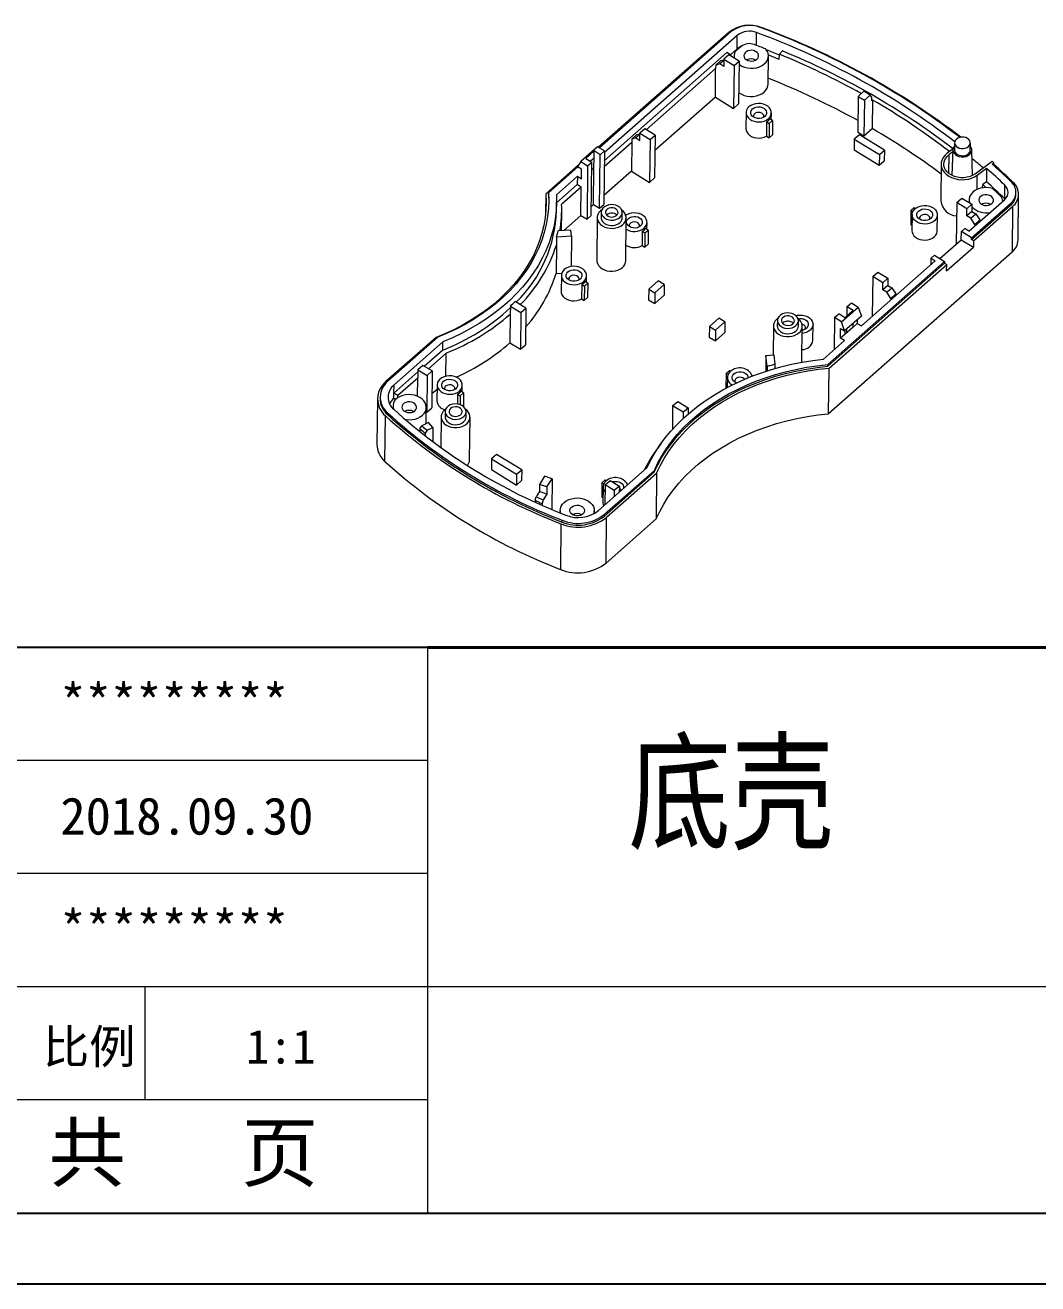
# Model space of a CAD drawing. Header units: inches. Extents: x 1218 to 3351, y 665 to 1060.
# Drawn here: x 2103.6 to 2238.3, y 664.7 to 832.1 of the extents above; entities that cross this region are included whole.
import ezdxf

# ---------------------------------------------------------------- set-up
doc = ezdxf.new("R2010")
doc.units = ezdxf.units.IN
doc.layers.add('文字', color=81, linetype='Continuous')
doc.layers.add('粗实线', color=7, linetype='Continuous', lineweight=30)
doc.layers.add('细实线', color=3, linetype='Continuous', lineweight=9)
doc.styles.get("Standard").update_dxf_attribs({"font": 'txt', "bigfont": 'gbcbig.shx'})
doc.styles.add('宋体', font='', dxfattribs={"width": 0.8, "height": 3.5})
doc.styles.get('宋体').set_extended_font_data('SimSun')

msp = doc.modelspace()

# ---------------------------------------------------------------- linework, layer by layer
at = {"color": 7, "linetype": 'Continuous', "lineweight": 15}
for p, q in [((2197.254, 831.192), (2179.87, 815.877)), ((2197.526, 831.264), (2179.982, 815.808)), ((2198.334, 830.767), (2180.657, 815.194)), ((2198.315, 828.963), (2198.334, 830.767)), ((2197.44, 828.192), (2198.315, 828.963)), ((2198.861, 829.297), (2198.028, 828.563)), ((2204.335, 828.692), (2203.935, 828.269)), ((2196.968, 828.482), (2180.646, 814.102)), ((2195.464, 826.821), (2196.134, 827.412)), ((2196.555, 827.447), (2196.007, 826.965)), ((2196.134, 827.412), (2196.556, 827.523)), ((2196.556, 827.583), (2196.546, 826.633)), ((2197.227, 828.173), (2196.556, 827.583)), ((2196.556, 827.583), (2197.903, 826.755)), ((2197.507, 828.151), (2196.968, 828.482)), ((2198.573, 827.346), (2197.227, 828.173)), ((2197.507, 828.151), (2197.407, 828.063)), ((2197.505, 828.002), (2197.507, 828.151)), ((2197.925, 827.814), (2197.878, 827.773)), ((2197.903, 826.755), (2198.573, 827.346)), ((2197.928, 828.086), (2197.924, 827.745)), ((2198.573, 827.346), (2198.513, 821.649)), ((2202.438, 824.287), (2202.478, 828.037)), ((2203.928, 827.557), (2203.935, 828.269)), ((2195.458, 826.346), (2186.234, 818.219)), ((2195.418, 822.549), (2195.458, 826.346)), ((2195.464, 826.821), (2195.458, 826.346)), ((2196.007, 826.965), (2195.464, 826.821)), ((2196.546, 826.633), (2196.007, 826.965)), ((2197.903, 826.755), (2197.842, 821.059)), ((2195.418, 822.549), (2187.378, 815.466)), ((2195.418, 822.549), (2197.842, 821.059)), ((2214.438, 822.656), (2214.387, 817.909)), ((2215.197, 823.325), (2214.438, 822.656)), ((2214.438, 822.656), (2215.246, 822.159)), ((2215.246, 822.159), (2215.195, 817.412)), ((2216.006, 822.828), (2215.197, 823.325)), ((2215.246, 822.159), (2216.006, 822.828)), ((2216.224, 822.551), (2216.006, 822.828)), ((2216.219, 822.076), (2216.224, 822.551)), ((2216.327, 822.171), (2216.219, 822.076)), ((2216.327, 822.171), (2216.286, 818.373)), ((2197.842, 821.059), (2198.513, 821.649)), ((2199.509, 820.501), (2199.487, 818.365)), ((2202.859, 819.552), (2202.869, 820.465)), ((2202.228, 819.272), (2202.208, 817.373)), ((2202.228, 819.272), (2202.579, 819.056)), ((2202.579, 819.056), (2202.559, 817.157)), ((2202.579, 819.056), (2203.026, 819.45)), ((2203.026, 819.45), (2202.675, 819.666)), ((2203.026, 819.45), (2203.006, 817.551)), ((2184.29, 816.978), (2184.285, 816.503)), ((2184.29, 816.978), (2184.961, 817.568)), ((2184.834, 817.121), (2184.29, 816.978)), ((2185.381, 817.603), (2184.834, 817.121)), ((2184.834, 817.121), (2185.373, 816.79)), ((2184.961, 817.568), (2185.382, 817.679)), ((2185.373, 816.79), (2185.383, 817.739)), ((2186.053, 818.33), (2185.383, 817.739)), ((2185.383, 817.739), (2186.73, 816.912)), ((2187.4, 817.502), (2186.053, 818.33)), ((2186.73, 816.912), (2187.4, 817.502)), ((2187.4, 817.502), (2187.339, 811.806)), ((2202.208, 817.373), (2202.559, 817.157)), ((2202.559, 817.157), (2203.006, 817.551)), ((2213.907, 816.963), (2213.892, 815.539)), ((2214.578, 817.554), (2213.907, 816.963)), ((2213.907, 816.963), (2217.248, 814.91)), ((2214.387, 817.909), (2215.195, 817.412)), ((2217.918, 815.501), (2214.578, 817.554)), ((2215.195, 817.412), (2216.286, 818.373)), ((2179.744, 815.955), (2177.509, 813.986)), ((2179.293, 815.396), (2178.175, 814.412)), ((2179.283, 814.447), (2179.293, 815.396)), ((2180.101, 814.9), (2179.293, 815.396)), ((2180.659, 815.392), (2179.744, 815.955)), ((2180.101, 814.9), (2180.659, 815.392)), ((2180.659, 815.392), (2180.584, 808.271)), ((2184.285, 816.503), (2180.637, 813.289)), ((2184.285, 816.503), (2184.245, 812.705)), ((2186.73, 816.912), (2186.669, 811.215)), ((2213.892, 815.539), (2217.232, 813.486)), ((2217.248, 814.91), (2217.918, 815.501)), ((2217.918, 815.501), (2217.903, 814.077)), ((2227.242, 815.799), (2226.278, 815.087)), ((2227.022, 815.27), (2226.526, 814.905)), ((2227.036, 815.569), (2226.868, 812.16)), ((2227.249, 816.49), (2227.239, 815.54)), ((2229.339, 815.518), (2229.349, 816.467)), ((2229.637, 812.13), (2229.542, 815.542)), ((2177.509, 813.986), (2177.068, 813.301)), ((2177.509, 813.986), (2178.425, 813.423)), ((2178.175, 814.412), (2178.983, 813.915)), ((2178.425, 813.423), (2178.983, 813.915)), ((2179.283, 814.447), (2178.804, 814.025)), ((2178.908, 806.795), (2178.983, 813.915)), ((2179.269, 813.165), (2179.283, 814.447)), ((2180.025, 807.779), (2180.101, 814.9)), ((2217.248, 814.91), (2217.232, 813.486)), ((2217.232, 813.486), (2217.903, 814.077)), ((2225.469, 813.66), (2225.417, 808.771)), ((2230.011, 812.356), (2232.268, 814.022)), ((2232.246, 813.641), (2232.494, 813.823)), ((2232.391, 813.512), (2232.491, 813.586)), ((2232.491, 813.586), (2232.494, 813.823)), ((2177.227, 813.548), (2172.846, 809.688)), ((2177.109, 813.276), (2173.205, 809.837)), ((2177.054, 812.02), (2174.273, 809.569)), ((2177.054, 812.02), (2177.043, 810.928)), ((2177.054, 812.02), (2177.593, 811.689)), ((2177.607, 812.97), (2177.068, 813.301)), ((2177.593, 811.689), (2177.607, 812.97)), ((2178.425, 813.423), (2178.349, 806.303)), ((2179.269, 813.165), (2178.973, 812.904)), ((2179.217, 808.276), (2179.269, 813.165)), ((2184.245, 812.705), (2180.597, 809.491)), ((2184.245, 812.705), (2186.669, 811.215)), ((2230.259, 812.174), (2231.505, 813.093)), ((2231.505, 813.093), (2231.485, 811.289)), ((2177.043, 810.928), (2174.292, 808.505)), ((2177.581, 810.597), (2174.97, 808.296)), ((2177.581, 810.597), (2177.043, 810.928)), ((2177.541, 806.799), (2177.581, 810.597)), ((2186.669, 811.215), (2187.339, 811.806)), ((2230.986, 810.497), (2230.991, 810.924)), ((2231.485, 811.289), (2230.991, 810.924)), ((2233.922, 809.034), (2233.941, 810.838)), ((2172.846, 809.688), (2172.817, 807.02)), ((2173.203, 809.6), (2173.205, 809.837)), ((2174.282, 807.484), (2174.293, 808.576)), ((2227.533, 808.545), (2228.203, 809.135)), ((2228.203, 809.135), (2229.55, 808.307)), ((2229.147, 804.735), (2233.89, 808.914)), ((2229.174, 808.882), (2229.17, 808.541)), ((2233.662, 808.713), (2233.662, 808.754)), ((2233.968, 808.988), (2233.922, 809.034)), ((2235.421, 809.637), (2235.424, 809.874)), ((2235.707, 803.557), (2235.771, 809.633)), ((2174.953, 804.784), (2174.982, 807.477)), ((2178.921, 808.015), (2179.217, 808.276)), ((2179.217, 808.276), (2180.025, 807.779)), ((2180.025, 807.779), (2180.584, 808.271)), ((2180.235, 807.239), (2180.228, 806.527)), ((2183.028, 806.497), (2183.035, 807.209)), ((2221.435, 807.467), (2221.415, 805.569)), ((2221.435, 807.467), (2221.882, 807.861)), ((2221.686, 807.313), (2221.435, 807.467)), ((2221.597, 806.926), (2221.574, 804.79)), ((2221.882, 807.861), (2222.05, 807.758)), ((2224.934, 804.754), (2224.957, 806.89)), ((2227.533, 808.545), (2227.474, 802.986)), ((2228.88, 807.717), (2227.533, 808.545)), ((2228.87, 806.767), (2228.88, 807.717)), ((2229.54, 807.358), (2228.87, 806.767)), ((2229.55, 808.307), (2228.88, 807.717)), ((2229.408, 806.436), (2230.079, 807.027)), ((2229.505, 803.608), (2234.696, 808.18)), ((2229.508, 803.845), (2234.698, 808.418)), ((2229.55, 808.307), (2229.54, 807.358)), ((2229.54, 807.358), (2230.079, 807.027)), ((2229.775, 803.442), (2234.965, 808.015)), ((2230.079, 807.027), (2230.612, 806.221)), ((2234.696, 808.18), (2234.698, 808.418)), ((2234.965, 808.015), (2234.901, 801.939)), ((2177.541, 806.799), (2175.277, 804.805)), ((2177.541, 806.799), (2178.349, 806.303)), ((2178.349, 806.303), (2178.908, 806.795)), ((2179.703, 806.532), (2179.642, 800.836)), ((2183.492, 800.795), (2183.553, 806.491)), ((2186.323, 804.984), (2186.333, 805.897)), ((2221.582, 805.466), (2221.415, 805.569)), ((2229.408, 806.436), (2228.87, 806.767)), ((2229.942, 805.63), (2229.408, 806.436)), ((2229.942, 805.63), (2229.94, 805.434)), ((2230.612, 806.221), (2229.942, 805.63)), ((2230.612, 806.221), (2230.61, 806.025)), ((2174.279, 803.966), (2174.267, 802.875)), ((2174.279, 803.966), (2176.289, 804.094)), ((2176.192, 804.863), (2174.498, 804.755)), ((2176.289, 804.094), (2176.192, 804.863)), ((2176.289, 804.094), (2176.246, 800.035)), ((2185.691, 804.704), (2185.671, 802.805)), ((2185.691, 804.704), (2186.043, 804.488)), ((2186.043, 804.488), (2186.023, 802.589)), ((2186.043, 804.488), (2186.49, 804.881)), ((2186.49, 804.881), (2186.138, 805.097)), ((2186.49, 804.881), (2186.47, 802.983)), ((2225.309, 801.078), (2228.149, 803.581)), ((2228.149, 803.581), (2228.161, 804.673)), ((2228.149, 803.581), (2229.765, 802.588)), ((2228.608, 805.066), (2228.161, 804.673)), ((2229.508, 803.845), (2228.161, 804.673)), ((2229.147, 804.735), (2228.608, 805.066)), ((2229.505, 803.608), (2229.508, 803.845)), ((2229.775, 803.442), (2229.505, 803.608)), ((2174.267, 802.875), (2174.227, 799.077)), ((2185.671, 802.805), (2186.023, 802.589)), ((2186.023, 802.589), (2186.47, 802.983)), ((2234.901, 801.939), (2210.492, 780.435)), ((2226.19, 799.438), (2229.765, 802.588)), ((2229.775, 803.442), (2229.765, 802.588)), ((2210.375, 786.754), (2225.93, 800.458)), ((2210.377, 786.991), (2225.932, 800.695)), ((2210.557, 786.511), (2226.199, 800.292)), ((2214.845, 792.136), (2224.677, 800.798)), ((2224.13, 800.316), (2224.139, 801.129)), ((2224.585, 801.523), (2224.139, 801.129)), ((2224.139, 801.129), (2224.677, 800.798)), ((2224.585, 801.523), (2225.932, 800.695)), ((2225.932, 800.695), (2225.93, 800.458)), ((2225.93, 800.458), (2226.199, 800.292)), ((2226.19, 799.438), (2226.199, 800.292)), ((2174.227, 799.077), (2174.975, 799.125)), ((2174.928, 798.846), (2174.905, 796.71)), ((2178.278, 797.897), (2178.288, 798.81)), ((2216.36, 798.701), (2216.303, 793.421)), ((2216.36, 798.701), (2217.03, 799.292)), ((2217.707, 797.873), (2216.36, 798.701)), ((2217.03, 799.292), (2218.377, 798.464)), ((2177.647, 797.616), (2177.626, 795.718)), ((2177.647, 797.616), (2177.998, 797.4)), ((2177.998, 797.4), (2177.978, 795.502)), ((2177.998, 797.4), (2178.445, 797.794)), ((2178.445, 797.794), (2178.094, 798.01)), ((2178.445, 797.794), (2178.425, 795.895)), ((2186.552, 797.013), (2186.537, 795.589)), ((2187.803, 798.115), (2186.552, 797.013)), ((2186.552, 797.013), (2187.36, 796.516)), ((2187.36, 796.516), (2188.611, 797.619)), ((2188.611, 797.619), (2187.803, 798.115)), ((2188.611, 797.619), (2188.596, 796.195)), ((2217.696, 796.924), (2217.707, 797.873)), ((2218.367, 797.515), (2217.696, 796.924)), ((2218.235, 796.593), (2217.696, 796.924)), ((2218.377, 798.464), (2217.707, 797.873)), ((2218.235, 796.593), (2218.906, 797.183)), ((2218.377, 798.464), (2218.367, 797.515)), ((2218.367, 797.515), (2218.906, 797.183)), ((2218.906, 797.183), (2219.439, 796.378)), ((2170.206, 794.505), (2168.794, 795.372)), ((2177.626, 795.718), (2177.978, 795.502)), ((2177.978, 795.502), (2178.425, 795.895)), ((2186.537, 795.589), (2187.345, 795.092)), ((2187.36, 796.516), (2187.345, 795.092)), ((2187.345, 795.092), (2188.596, 796.195)), ((2212.963, 794.702), (2213.522, 795.195)), ((2213.522, 795.195), (2214.438, 794.632)), ((2218.769, 795.787), (2218.235, 796.593)), ((2218.769, 795.787), (2218.767, 795.591)), ((2219.439, 796.378), (2218.769, 795.787)), ((2219.439, 796.378), (2219.437, 796.181)), ((2168.128, 793.68), (2168.088, 789.883)), ((2168.14, 794.772), (2168.128, 793.68)), ((2168.14, 794.772), (2169.535, 793.914)), ((2169.535, 793.914), (2169.483, 789.025)), ((2169.535, 793.914), (2170.206, 794.505)), ((2170.206, 794.505), (2170.154, 789.616)), ((2211.287, 793.226), (2211.846, 793.718)), ((2212.654, 793.221), (2211.846, 793.718)), ((2212.203, 792.663), (2214.438, 794.632)), ((2213.771, 794.206), (2212.654, 793.221)), ((2212.95, 793.482), (2212.963, 794.702)), ((2212.963, 794.702), (2213.771, 794.206)), ((2214.438, 794.632), (2214.858, 793.417)), ((2194.633, 792.046), (2194.618, 790.622)), ((2195.884, 793.149), (2194.633, 792.046)), ((2194.633, 792.046), (2195.441, 791.55)), ((2195.441, 791.55), (2196.692, 792.652)), ((2196.692, 792.652), (2195.884, 793.149)), ((2196.692, 792.652), (2196.677, 791.228)), ((2203.138, 792.129), (2203.096, 788.262)), ((2203.67, 792.836), (2203.662, 792.124)), ((2206.462, 792.094), (2206.47, 792.806)), ((2206.936, 787.305), (2206.987, 792.088)), ((2208.398, 790.186), (2208.421, 792.322)), ((2211.287, 793.226), (2211.242, 788.961)), ((2212.203, 792.663), (2211.287, 793.226)), ((2212.624, 791.449), (2212.203, 792.663)), ((2214.858, 793.417), (2212.624, 791.449)), ((2213.747, 791.975), (2212.63, 790.99)), ((2214.306, 792.467), (2213.747, 791.975)), ((2213.747, 791.975), (2213.752, 792.443)), ((2214.311, 792.935), (2214.306, 792.467)), ((2214.306, 792.467), (2214.845, 792.136)), ((2158.25, 790.585), (2151.581, 784.711)), ((2158.478, 790.619), (2151.853, 784.783)), ((2194.618, 790.622), (2195.426, 790.126)), ((2195.441, 791.55), (2195.426, 790.126)), ((2195.426, 790.126), (2196.677, 791.228)), ((2209.829, 787.717), (2212.61, 790.167)), ((2212.071, 790.498), (2212.085, 791.78)), ((2212.63, 790.99), (2212.071, 790.498)), ((2212.61, 790.167), (2212.071, 790.498)), ((2212.085, 791.78), (2212.624, 791.449)), ((2212.635, 791.459), (2212.63, 790.99)), ((2212.926, 791.251), (2212.931, 791.72)), ((2159.158, 790.009), (2152.661, 784.286)), ((2159.146, 788.917), (2156.701, 786.763)), ((2159.6, 788.512), (2157.24, 786.432)), ((2159.146, 788.917), (2159.158, 790.009)), ((2159.568, 785.44), (2159.6, 788.512)), ((2168.088, 789.883), (2169.483, 789.025)), ((2169.483, 789.025), (2170.154, 789.616)), ((2156.516, 786.876), (2155.846, 786.286)), ((2157.729, 786.131), (2156.516, 786.876)), ((2202.148, 788.201), (2202.125, 786.095)), ((2202.148, 788.201), (2203.193, 788.268)), ((2202.335, 786.723), (2202.148, 788.201)), ((2203.193, 788.268), (2203.351, 787.022)), ((2203.351, 787.022), (2203.345, 786.468)), ((2210.375, 786.754), (2210.377, 786.991)), ((2155.843, 786.007), (2152.65, 783.194)), ((2155.834, 785.194), (2153.189, 782.863)), ((2155.808, 782.757), (2155.834, 785.194)), ((2155.846, 786.286), (2155.834, 785.194)), ((2155.846, 786.286), (2157.058, 785.541)), ((2157.058, 785.541), (2157.006, 780.651)), ((2157.058, 785.541), (2157.729, 786.131)), ((2157.729, 786.131), (2157.676, 781.242)), ((2196.854, 785.812), (2196.833, 783.913)), ((2196.854, 785.812), (2197.301, 786.206)), ((2197.105, 785.657), (2196.854, 785.812)), ((2197.016, 785.271), (2197.002, 783.941)), ((2197.301, 786.206), (2197.469, 786.102)), ((2202.335, 786.723), (2202.329, 786.16)), ((2210.492, 780.435), (2210.557, 786.511)), ((2152.65, 783.194), (2152.661, 784.286)), ((2158.385, 783.679), (2157.696, 783.072)), ((2158.392, 784.278), (2158.369, 782.141)), ((2161.742, 783.328), (2161.751, 784.242)), ((2196.887, 783.88), (2196.833, 783.913)), ((2150.453, 782.445), (2150.388, 776.369)), ((2150.805, 782.679), (2150.803, 782.442)), ((2152.642, 782.482), (2152.65, 783.194)), ((2152.877, 782.338), (2152.642, 782.482)), ((2153.189, 782.863), (2152.65, 783.194)), ((2153.185, 782.578), (2153.189, 782.863)), ((2161.11, 783.048), (2161.096, 781.737)), ((2161.11, 783.048), (2161.462, 782.832)), ((2161.462, 782.832), (2161.449, 781.654)), ((2161.462, 782.832), (2161.909, 783.226)), ((2161.909, 783.226), (2161.557, 783.442)), ((2161.909, 783.226), (2161.889, 781.415)), ((2189.738, 781.498), (2190.408, 782.089)), ((2190.408, 782.089), (2191.819, 781.221)), ((2151.458, 774.089), (2151.523, 780.166)), ((2151.796, 780.325), (2151.799, 780.562)), ((2152.543, 781.521), (2152.539, 781.117)), ((2156.932, 779.112), (2156.955, 781.286)), ((2156.949, 780.687), (2157.006, 780.651)), ((2157.006, 780.651), (2157.676, 781.242)), ((2159.458, 780.739), (2159.45, 780.027)), ((2162.25, 779.997), (2162.257, 780.709)), ((2189.738, 781.498), (2189.704, 778.368)), ((2191.133, 780.64), (2189.738, 781.498)), ((2191.133, 780.64), (2191.124, 779.814)), ((2191.819, 781.221), (2191.811, 780.43)), ((2156.084, 778.438), (2156.08, 778.062)), ((2156.084, 778.438), (2156.374, 778.824)), ((2157.229, 779.265), (2156.374, 778.824)), ((2157.091, 778.248), (2157.836, 778.632)), ((2157.836, 778.632), (2157.229, 779.265)), ((2157.836, 778.632), (2157.816, 776.721)), ((2158.925, 780.033), (2158.881, 775.94)), ((2162.714, 774.295), (2162.775, 779.992)), ((2156.8, 777.862), (2156.796, 777.498)), ((2157.091, 778.248), (2156.8, 777.862)), ((2165.639, 774.44), (2165.624, 773.016)), ((2166.309, 775.03), (2165.639, 774.44)), ((2165.639, 774.44), (2168.979, 772.387)), ((2169.649, 772.977), (2166.309, 775.03)), ((2165.624, 773.016), (2168.964, 770.963)), ((2168.979, 772.387), (2168.964, 770.963)), ((2168.979, 772.387), (2169.649, 772.977)), ((2169.649, 772.977), (2169.634, 771.553)), ((2172.703, 772.124), (2172.027, 771.047)), ((2173.69, 771.786), (2172.703, 772.124)), ((2173.014, 770.708), (2173.69, 771.786)), ((2173.69, 771.786), (2173.647, 767.728)), ((2179.867, 767.565), (2186.363, 773.288)), ((2180.673, 766.831), (2187.298, 772.668)), ((2180.675, 767.069), (2187.3, 772.905)), ((2180.942, 766.666), (2187.61, 772.54)), ((2187.298, 772.668), (2187.3, 772.905)), ((2187.61, 772.54), (2187.546, 766.464)), ((2168.964, 770.963), (2169.634, 771.553)), ((2172.017, 770.097), (2171.579, 769.4)), ((2172.027, 771.047), (2172.017, 770.097)), ((2173.004, 769.759), (2172.017, 770.097)), ((2173.014, 770.708), (2172.027, 771.047)), ((2173.014, 770.708), (2173.004, 769.759)), ((2180.317, 771.244), (2180.297, 769.345)), ((2180.317, 771.244), (2180.764, 771.637)), ((2180.569, 771.089), (2180.317, 771.244)), ((2180.48, 770.702), (2180.457, 768.566)), ((2180.762, 770.972), (2180.734, 768.329)), ((2180.762, 770.972), (2181.433, 771.563)), ((2181.974, 770.227), (2180.762, 770.972)), ((2180.764, 771.637), (2180.932, 771.534)), ((2181.433, 771.563), (2182.645, 770.818)), ((2181.974, 770.227), (2181.966, 769.414)), ((2182.645, 770.818), (2181.974, 770.227)), ((2182.645, 770.818), (2182.636, 770.005)), ((2171.43, 768.928), (2171.427, 768.705)), ((2171.43, 768.928), (2171.579, 769.4)), ((2172.363, 768.502), (2172.36, 768.285)), ((2172.512, 768.974), (2172.363, 768.502)), ((2173.004, 769.759), (2172.512, 768.974)), ((2180.464, 769.242), (2180.297, 769.345)), ((2174.763, 767.594), (2174.759, 767.267)), ((2179.308, 767.172), (2179.312, 767.545)), ((2180.673, 766.831), (2180.675, 767.069)), ((2174.874, 765.814), (2174.81, 759.738)), ((2175.038, 766.04), (2175.041, 766.278)), ((2180.877, 760.59), (2180.942, 766.666)), ((2180.877, 760.59), (2187.546, 766.464))]:
    msp.add_line(p, q, dxfattribs=at)
at = {"color": 8, "linetype": 'Continuous', "lineweight": 15}
for p, q in [((2200.879, 829.433), (2200.897, 831.147)), ((2226.5, 812.393), (2226.526, 814.905)), ((2230.239, 810.28), (2230.259, 812.174))]:
    msp.add_line(p, q, dxfattribs=at)
for p, q in [((2157.111, 749.373), (2044.241, 749.373)), ((1848.007, 674.126), (2382.851, 674.126)), ((1833.55, 664.72), (2392.257, 664.72))]:
    msp.add_line(p, q)
at = {"color": 7, "linetype": 'Continuous', "lineweight": 15, "flags": 128}
for points in [[(2198.569, 826.906), (2198.611, 826.875), (2198.932, 826.681), (2199.294, 826.533), (2199.688, 826.436), (2200.098, 826.392), (2200.511, 826.404), (2200.915, 826.47), (2201.294, 826.589), (2201.638, 826.757), (2201.934, 826.969), (2202.173, 827.216), (2202.346, 827.491), (2202.449, 827.786), (2202.477, 828.089), (2202.43, 828.392), (2202.309, 828.683), (2202.118, 828.954)], [(2200.957, 827.598), (2201.098, 827.764), (2201.172, 827.952), (2201.175, 828.148), (2201.105, 828.338), (2200.969, 828.507), (2200.775, 828.643), (2200.54, 828.736), (2200.279, 828.779), (2200.012, 828.769), (2199.76, 828.706), (2199.541, 828.596), (2199.37, 828.446), (2199.262, 828.267), (2199.223, 828.073), (2199.257, 827.879), (2199.361, 827.697), (2199.527, 827.543), (2199.743, 827.428), (2199.994, 827.359), (2200.26, 827.342), (2200.522, 827.379), (2200.76, 827.467), (2200.957, 827.598)], [(2198.529, 823.156), (2198.571, 823.125), (2198.892, 822.931), (2199.255, 822.783), (2199.648, 822.685), (2200.058, 822.642), (2200.471, 822.653), (2200.875, 822.72), (2201.254, 822.839), (2201.598, 823.007), (2201.894, 823.219), (2202.133, 823.466), (2202.306, 823.741), (2202.409, 824.036), (2202.438, 824.287)], [(2202.482, 819.689), (2202.677, 819.903), (2202.807, 820.142), (2202.866, 820.396), (2202.851, 820.654), (2202.765, 820.904), (2202.609, 821.137), (2202.391, 821.34), (2202.121, 821.506), (2201.81, 821.628), (2201.472, 821.699), (2201.121, 821.717), (2200.774, 821.682), (2200.444, 821.594), (2200.148, 821.457), (2199.896, 821.278), (2199.702, 821.064), (2199.572, 820.825), (2199.513, 820.571), (2199.527, 820.313), (2199.614, 820.062), (2199.77, 819.83), (2199.987, 819.627), (2200.258, 819.461), (2200.569, 819.339), (2200.907, 819.268), (2201.257, 819.249), (2201.605, 819.285), (2201.934, 819.373), (2202.231, 819.51), (2202.482, 819.689)], [(2201.997, 819.987), (2201.796, 819.851), (2201.554, 819.758), (2201.287, 819.715), (2201.013, 819.724), (2200.751, 819.784), (2200.519, 819.893), (2200.333, 820.041), (2200.205, 820.22), (2200.144, 820.417), (2200.154, 820.618), (2200.235, 820.81), (2200.381, 820.98), (2200.582, 821.116), (2200.825, 821.209), (2201.092, 821.252), (2201.366, 821.243), (2201.628, 821.182), (2201.86, 821.074), (2202.046, 820.925), (2202.174, 820.747), (2202.235, 820.55), (2202.224, 820.349), (2202.143, 820.157), (2201.997, 819.987)], [(2201.866, 819.89), (2201.884, 819.989), (2201.853, 820.157), (2201.75, 820.309), (2201.585, 820.428), (2201.377, 820.502), (2201.148, 820.523), (2200.923, 820.487), (2200.726, 820.4), (2200.579, 820.27), (2200.498, 820.112), (2200.49, 819.943), (2200.5, 819.905)], [(2199.487, 818.365), (2199.504, 818.177), (2199.591, 817.926), (2199.747, 817.694), (2199.964, 817.491), (2200.235, 817.325), (2200.545, 817.203), (2200.883, 817.132), (2201.234, 817.113), (2201.581, 817.149), (2201.911, 817.237), (2202.208, 817.373)], [(2229.107, 815.982), (2229.253, 816.152), (2229.334, 816.344), (2229.344, 816.545), (2229.283, 816.742), (2229.156, 816.92), (2228.969, 817.069), (2228.737, 817.177), (2228.475, 817.238), (2228.201, 817.247), (2227.934, 817.204), (2227.692, 817.111), (2227.491, 816.975), (2227.345, 816.805), (2227.264, 816.613), (2227.253, 816.412), (2227.314, 816.215), (2227.442, 816.037), (2227.628, 815.888), (2227.86, 815.779), (2228.122, 815.719), (2228.396, 815.71), (2228.663, 815.753), (2228.906, 815.846), (2229.107, 815.982)], [(2227.244, 816.043), (2227.161, 815.936), (2227.063, 815.726), (2227.036, 815.505), (2227.082, 815.286), (2227.198, 815.08), (2227.378, 814.901), (2227.611, 814.758), (2227.883, 814.66), (2228.178, 814.612), (2228.48, 814.618), (2228.771, 814.676), (2229.034, 814.785), (2229.253, 814.936)], [(2227.239, 815.54), (2227.243, 815.463), (2227.304, 815.266), (2227.432, 815.087), (2227.618, 814.938), (2227.85, 814.83), (2228.112, 814.769), (2228.386, 814.76), (2228.653, 814.804), (2228.896, 814.896), (2229.097, 815.032)], [(2226.278, 815.087), (2225.981, 814.828), (2225.746, 814.536), (2225.581, 814.219), (2225.488, 813.887), (2225.472, 813.547), (2225.531, 813.21), (2225.666, 812.884), (2225.871, 812.579), (2226.142, 812.302), (2226.471, 812.061), (2226.849, 811.864), (2227.265, 811.714), (2227.709, 811.617), (2228.168, 811.574), (2228.63, 811.588), (2229.082, 811.657), (2229.512, 811.781), (2229.908, 811.954), (2230.259, 812.174)], [(2230.011, 812.356), (2229.685, 812.154), (2229.316, 811.998), (2228.916, 811.891), (2228.496, 811.836), (2228.069, 811.837), (2227.648, 811.892), (2227.246, 811.999), (2226.875, 812.156), (2226.546, 812.358), (2226.27, 812.599), (2226.054, 812.871), (2225.906, 813.166), (2225.829, 813.475), (2225.827, 813.789), (2225.899, 814.098), (2226.042, 814.393), (2226.254, 814.665), (2226.526, 814.905)], [(2226.875, 812.305), (2226.859, 812.283), (2226.801, 812.195)], [(2232.301, 810.404), (2231.905, 810.494), (2231.494, 810.529), (2231.081, 810.509), (2230.68, 810.435), (2230.305, 810.308), (2229.967, 810.134), (2229.679, 809.917), (2229.449, 809.665), (2229.286, 809.386), (2229.194, 809.09), (2229.177, 808.786), (2229.228, 808.505)], [(2172.846, 809.688), (2172.891, 808.634), (2172.863, 807.581), (2172.76, 806.529), (2172.584, 805.484), (2172.335, 804.447), (2172.013, 803.421), (2171.619, 802.409), (2171.155, 801.414), (2170.622, 800.438), (2170.02, 799.484), (2169.352, 798.554), (2168.62, 797.651), (2167.825, 796.777), (2166.969, 795.935), (2166.055, 795.127), (2165.086, 794.355), (2164.063, 793.621), (2162.989, 792.927), (2161.868, 792.274), (2160.703, 791.666), (2159.495, 791.102), (2158.25, 790.585)], [(2173.205, 809.837), (2173.244, 808.777), (2173.209, 807.717), (2173.1, 806.66), (2172.918, 805.608), (2172.662, 804.566), (2172.334, 803.535), (2171.934, 802.517), (2171.464, 801.517), (2170.925, 800.536), (2170.317, 799.577), (2169.643, 798.642), (2168.905, 797.734), (2168.104, 796.856), (2167.243, 796.009), (2166.324, 795.196), (2165.348, 794.419), (2164.32, 793.68), (2163.241, 792.981), (2162.114, 792.323), (2160.943, 791.71), (2159.73, 791.141), (2158.478, 790.619)], [(2174.273, 809.569), (2174.292, 808.49), (2174.238, 807.411), (2174.11, 806.336), (2173.908, 805.268), (2173.634, 804.209), (2173.287, 803.161), (2172.869, 802.129), (2172.381, 801.113), (2171.824, 800.117), (2171.199, 799.143), (2170.508, 798.193), (2169.753, 797.271), (2168.935, 796.378), (2168.057, 795.517), (2167.121, 794.69), (2166.129, 793.898), (2165.084, 793.145), (2163.989, 792.431), (2162.845, 791.759), (2161.657, 791.13), (2160.427, 790.546), (2159.158, 790.009)], [(2173.203, 809.6), (2173.242, 808.54), (2173.242, 808.468)], [(2232.203, 808.394), (2232.344, 808.56), (2232.418, 808.748), (2232.421, 808.944), (2232.351, 809.134), (2232.215, 809.303), (2232.022, 809.439), (2231.786, 809.532), (2231.525, 809.575), (2231.259, 809.565), (2231.006, 809.503), (2230.787, 809.392), (2230.616, 809.242), (2230.508, 809.063), (2230.469, 808.869), (2230.503, 808.675), (2230.607, 808.494), (2230.773, 808.339), (2230.99, 808.224), (2231.24, 808.155), (2231.506, 808.139), (2231.768, 808.175), (2232.006, 808.263), (2232.203, 808.394)], [(2180.302, 807.544), (2180.146, 807.422), (2179.935, 807.194), (2179.789, 806.939), (2179.713, 806.667), (2179.711, 806.39), (2179.783, 806.117), (2179.925, 805.86), (2180.133, 805.628), (2180.399, 805.429), (2180.711, 805.272), (2181.059, 805.163), (2181.429, 805.106), (2181.806, 805.102), (2182.177, 805.153), (2182.526, 805.256), (2182.841, 805.408), (2183.109, 805.601), (2183.109, 805.601)], [(2182.713, 806.562), (2182.89, 806.761), (2182.999, 806.986), (2183.035, 807.223), (2182.996, 807.46), (2182.883, 807.685), (2182.703, 807.884), (2182.465, 808.049), (2182.183, 808.168), (2181.871, 808.237), (2181.546, 808.251), (2181.226, 808.21), (2180.929, 808.116), (2180.669, 807.973), (2180.461, 807.79), (2180.317, 807.577), (2180.244, 807.344), (2180.246, 807.106), (2180.323, 806.873), (2180.47, 806.659), (2180.68, 806.476), (2180.942, 806.333), (2181.241, 806.239), (2181.562, 806.197), (2181.886, 806.21), (2182.197, 806.279), (2182.478, 806.398), (2182.713, 806.562)], [(2182.284, 806.825), (2182.414, 806.983), (2182.475, 807.162), (2182.461, 807.346), (2182.374, 807.52), (2182.221, 807.667), (2182.016, 807.775), (2181.777, 807.834), (2181.526, 807.839), (2181.284, 807.789), (2181.074, 807.689), (2180.913, 807.548), (2180.817, 807.377), (2180.794, 807.194), (2180.845, 807.013), (2180.966, 806.85), (2181.147, 806.721), (2181.371, 806.637), (2181.619, 806.604), (2181.868, 806.627), (2182.097, 806.703), (2182.284, 806.825)], [(2185.946, 805.12), (2186.14, 805.334), (2186.27, 805.574), (2186.329, 805.828), (2186.315, 806.086), (2186.228, 806.336), (2186.072, 806.568), (2185.855, 806.772), (2185.584, 806.938), (2185.273, 807.059), (2184.935, 807.131), (2184.585, 807.149), (2184.237, 807.113), (2183.908, 807.025), (2183.611, 806.889), (2183.503, 806.821)], [(2221.984, 807.703), (2222.235, 807.882), (2222.532, 808.019), (2222.862, 808.107), (2223.209, 808.142), (2223.559, 808.124), (2223.898, 808.053), (2224.209, 807.931), (2224.479, 807.765), (2224.697, 807.561), (2224.852, 807.329), (2224.939, 807.079), (2224.954, 806.821), (2224.894, 806.567), (2224.765, 806.327), (2224.57, 806.114), (2224.319, 805.935), (2224.022, 805.798), (2223.693, 805.71), (2223.345, 805.674), (2222.995, 805.693), (2222.656, 805.764), (2222.345, 805.885), (2222.075, 806.052), (2221.857, 806.255), (2221.702, 806.487), (2221.615, 806.738), (2221.601, 806.996), (2221.66, 807.25), (2221.789, 807.489), (2221.984, 807.703)], [(2224.085, 806.412), (2223.884, 806.276), (2223.642, 806.183), (2223.374, 806.139), (2223.101, 806.148), (2222.839, 806.209), (2222.607, 806.318), (2222.42, 806.466), (2222.292, 806.645), (2222.232, 806.842), (2222.242, 807.043), (2222.323, 807.235), (2222.469, 807.405), (2222.67, 807.541), (2222.912, 807.634), (2223.18, 807.677), (2223.454, 807.668), (2223.715, 807.607), (2223.947, 807.499), (2224.134, 807.35), (2224.262, 807.171), (2224.322, 806.975), (2224.312, 806.773), (2224.231, 806.581), (2224.085, 806.412)], [(2223.954, 806.315), (2223.972, 806.414), (2223.941, 806.582), (2223.837, 806.734), (2223.673, 806.853), (2223.465, 806.927), (2223.236, 806.947), (2223.011, 806.912), (2222.814, 806.825), (2222.667, 806.695), (2222.585, 806.537), (2222.578, 806.368), (2222.587, 806.33)], [(2180.228, 806.527), (2180.238, 806.393), (2180.315, 806.161), (2180.462, 805.947), (2180.673, 805.764), (2180.935, 805.621), (2181.234, 805.526), (2181.554, 805.485), (2181.879, 805.498), (2182.189, 805.567), (2182.47, 805.686), (2182.705, 805.85)], [(2185.461, 805.418), (2185.26, 805.283), (2185.017, 805.19), (2184.75, 805.146), (2184.476, 805.155), (2184.214, 805.216), (2183.982, 805.325), (2183.796, 805.473), (2183.668, 805.652), (2183.607, 805.849), (2183.618, 806.05), (2183.699, 806.242), (2183.845, 806.412), (2184.046, 806.548), (2184.288, 806.641), (2184.555, 806.684), (2184.829, 806.675), (2185.091, 806.614), (2185.323, 806.506), (2185.509, 806.357), (2185.637, 806.178), (2185.698, 805.982), (2185.688, 805.78), (2185.607, 805.588), (2185.461, 805.418)], [(2185.33, 805.322), (2185.347, 805.421), (2185.317, 805.589), (2185.213, 805.741), (2185.049, 805.86), (2184.841, 805.934), (2184.612, 805.954), (2184.387, 805.919), (2184.19, 805.832), (2184.043, 805.702), (2183.961, 805.544), (2183.954, 805.375), (2183.963, 805.337)], [(2221.574, 804.79), (2221.592, 804.601), (2221.679, 804.351), (2221.835, 804.119), (2222.053, 803.915), (2222.323, 803.749), (2222.634, 803.628), (2222.972, 803.556), (2223.323, 803.538), (2223.67, 803.574), (2223.999, 803.662), (2224.296, 803.798), (2224.547, 803.977), (2224.742, 804.191), (2224.872, 804.43), (2224.931, 804.685), (2224.934, 804.754)], [(2179.642, 800.836), (2179.65, 800.694), (2179.722, 800.421), (2179.865, 800.163), (2180.073, 799.931), (2180.338, 799.733), (2180.651, 799.576), (2180.999, 799.467), (2181.368, 799.409), (2181.746, 799.406), (2182.116, 799.457), (2182.465, 799.56), (2182.78, 799.711), (2183.049, 799.905)], [(2177.901, 798.033), (2178.096, 798.247), (2178.225, 798.486), (2178.285, 798.74), (2178.27, 798.998), (2178.183, 799.249), (2178.028, 799.481), (2177.81, 799.685), (2177.54, 799.851), (2177.229, 799.972), (2176.89, 800.044), (2176.54, 800.062), (2176.192, 800.026), (2175.863, 799.938), (2175.566, 799.802), (2175.315, 799.623), (2175.12, 799.409), (2174.991, 799.169), (2174.932, 798.915), (2174.946, 798.657), (2175.033, 798.407), (2175.188, 798.175), (2175.406, 797.971), (2175.676, 797.805), (2175.987, 797.684), (2176.326, 797.612), (2176.676, 797.594), (2177.024, 797.63), (2177.353, 797.718), (2177.65, 797.854), (2177.901, 798.033)], [(2177.416, 798.331), (2177.215, 798.195), (2176.973, 798.102), (2176.705, 798.059), (2176.431, 798.068), (2176.17, 798.129), (2175.938, 798.237), (2175.751, 798.386), (2175.623, 798.565), (2175.563, 798.761), (2175.573, 798.963), (2175.654, 799.155), (2175.8, 799.325), (2176.001, 799.46), (2176.243, 799.553), (2176.511, 799.597), (2176.785, 799.588), (2177.046, 799.527), (2177.278, 799.418), (2177.465, 799.27), (2177.593, 799.091), (2177.653, 798.894), (2177.643, 798.693), (2177.562, 798.501), (2177.416, 798.331)], [(2177.285, 798.235), (2177.303, 798.334), (2177.272, 798.502), (2177.168, 798.654), (2177.004, 798.773), (2176.796, 798.847), (2176.567, 798.867), (2176.342, 798.832), (2176.145, 798.745), (2175.998, 798.615), (2175.916, 798.457), (2175.909, 798.288), (2175.918, 798.249)], [(2174.905, 796.71), (2174.923, 796.521), (2175.01, 796.271), (2175.165, 796.039), (2175.383, 795.835), (2175.653, 795.669), (2175.964, 795.548), (2176.302, 795.476), (2176.653, 795.458), (2177, 795.493), (2177.33, 795.581), (2177.626, 795.718)], [(2206.147, 792.159), (2206.325, 792.358), (2206.434, 792.583), (2206.47, 792.82), (2206.43, 793.057), (2206.318, 793.282), (2206.137, 793.482), (2205.9, 793.646), (2205.617, 793.765), (2205.305, 793.834), (2204.981, 793.848), (2204.661, 793.807), (2204.363, 793.713), (2204.104, 793.57), (2203.896, 793.387), (2203.752, 793.174), (2203.679, 792.942), (2203.68, 792.703), (2203.757, 792.47), (2203.905, 792.257), (2204.115, 792.073), (2204.377, 791.931), (2204.676, 791.836), (2204.996, 791.794), (2205.321, 791.808), (2205.632, 791.876), (2205.912, 791.995), (2206.147, 792.159)], [(2206.125, 793.492), (2206.325, 793.538), (2206.673, 793.574), (2207.023, 793.556), (2207.361, 793.484), (2207.672, 793.363), (2207.943, 793.197), (2208.16, 792.993), (2208.316, 792.761), (2208.403, 792.511), (2208.417, 792.253), (2208.358, 791.998), (2208.228, 791.759), (2208.034, 791.545), (2207.782, 791.366), (2207.485, 791.23), (2207.156, 791.142), (2206.977, 791.116)], [(2203.737, 793.141), (2203.581, 793.019), (2203.37, 792.791), (2203.223, 792.536), (2203.148, 792.264), (2203.146, 791.987), (2203.217, 791.715), (2203.36, 791.457), (2203.568, 791.225), (2203.833, 791.026), (2204.146, 790.869), (2204.494, 790.76), (2204.864, 790.703), (2205.241, 790.699), (2205.611, 790.75), (2205.961, 790.853), (2206.276, 791.005), (2206.544, 791.198), (2206.544, 791.198)], [(2203.662, 792.124), (2203.673, 791.991), (2203.75, 791.758), (2203.897, 791.544), (2204.107, 791.361), (2204.369, 791.218), (2204.668, 791.124), (2204.989, 791.082), (2205.313, 791.096), (2205.624, 791.164), (2205.905, 791.283), (2206.14, 791.447)], [(2205.741, 792.409), (2205.875, 792.571), (2205.938, 792.757), (2205.924, 792.947), (2205.833, 793.127), (2205.675, 793.279), (2205.463, 793.391), (2205.217, 793.452), (2204.957, 793.457), (2204.707, 793.405), (2204.489, 793.302), (2204.323, 793.156), (2204.224, 792.98), (2204.199, 792.79), (2204.252, 792.602), (2204.378, 792.435), (2204.565, 792.301), (2204.797, 792.214), (2205.053, 792.18), (2205.311, 792.204), (2205.547, 792.282), (2205.741, 792.409)], [(2206.45, 793.083), (2206.643, 793.109), (2206.917, 793.1), (2207.179, 793.039), (2207.411, 792.931), (2207.597, 792.782), (2207.725, 792.603), (2207.786, 792.406), (2207.776, 792.205), (2207.695, 792.013), (2207.549, 791.843)], [(2186.363, 773.288), (2186.856, 774.303), (2187.418, 775.298), (2188.047, 776.27), (2188.742, 777.218), (2189.501, 778.138), (2190.323, 779.029), (2191.204, 779.888), (2192.144, 780.713), (2193.139, 781.502), (2194.188, 782.253), (2195.287, 782.965), (2196.433, 783.634), (2197.624, 784.26), (2198.857, 784.841), (2200.128, 785.375), (2201.435, 785.862), (2202.774, 786.299), (2204.142, 786.687), (2205.534, 787.023), (2206.949, 787.307), (2208.381, 787.538), (2209.829, 787.717)], [(2187.3, 772.905), (2187.775, 773.904), (2188.32, 774.884), (2188.932, 775.841), (2189.61, 776.774), (2190.353, 777.68), (2191.158, 778.556), (2192.023, 779.401), (2192.947, 780.212), (2193.926, 780.986), (2194.958, 781.722), (2196.04, 782.418), (2197.17, 783.073), (2198.345, 783.683), (2199.561, 784.249), (2200.815, 784.767), (2202.104, 785.238), (2203.425, 785.659), (2204.773, 786.03), (2206.147, 786.349), (2207.541, 786.617), (2208.952, 786.831), (2210.377, 786.991)], [(2161.365, 783.465), (2161.559, 783.679), (2161.689, 783.918), (2161.748, 784.172), (2161.734, 784.43), (2161.647, 784.681), (2161.491, 784.913), (2161.273, 785.116), (2161.003, 785.282), (2160.692, 785.404), (2160.354, 785.475), (2160.004, 785.494), (2159.656, 785.458), (2159.327, 785.37), (2159.03, 785.233), (2158.779, 785.054), (2158.584, 784.84), (2158.454, 784.601), (2158.395, 784.347), (2158.409, 784.089), (2158.496, 783.839), (2158.652, 783.606), (2158.87, 783.403), (2159.14, 783.237), (2159.451, 783.115), (2159.789, 783.044), (2160.14, 783.026), (2160.487, 783.061), (2160.816, 783.149), (2161.113, 783.286), (2161.365, 783.465)], [(2187.298, 772.668), (2187.773, 773.667), (2188.317, 774.647), (2188.929, 775.604), (2189.607, 776.537), (2190.35, 777.443), (2191.155, 778.319), (2192.021, 779.164), (2192.944, 779.974), (2193.923, 780.749), (2194.955, 781.485), (2196.038, 782.181), (2197.168, 782.835), (2198.342, 783.446), (2199.558, 784.011), (2200.812, 784.53), (2202.101, 785.001), (2203.422, 785.422), (2204.771, 785.793), (2206.144, 786.112), (2207.538, 786.379), (2208.95, 786.593), (2210.375, 786.754)], [(2187.61, 772.54), (2188.08, 773.534), (2188.618, 774.509), (2189.224, 775.461), (2189.897, 776.389), (2190.634, 777.29), (2191.434, 778.162), (2192.294, 779.001), (2193.212, 779.807), (2194.185, 780.576), (2195.212, 781.308), (2196.289, 781.999), (2197.413, 782.648), (2198.582, 783.254), (2199.792, 783.814), (2201.041, 784.327), (2202.324, 784.792), (2203.638, 785.208), (2204.981, 785.573), (2206.347, 785.887), (2207.735, 786.148), (2209.139, 786.357), (2210.557, 786.511)], [(2198.242, 784.559), (2198.025, 784.662), (2197.839, 784.811), (2197.711, 784.99), (2197.65, 785.186), (2197.661, 785.388), (2197.742, 785.58), (2197.888, 785.749), (2198.089, 785.885), (2198.331, 785.978), (2198.598, 786.022), (2198.872, 786.013), (2199.134, 785.952), (2199.366, 785.843), (2199.553, 785.695), (2199.68, 785.516), (2199.741, 785.319), (2199.745, 785.221)], [(2199.297, 785.033), (2199.256, 785.078), (2199.092, 785.198), (2198.884, 785.272), (2198.655, 785.292), (2198.43, 785.257), (2198.233, 785.169), (2198.086, 785.04), (2198.004, 784.882), (2197.997, 784.713), (2198.006, 784.674)], [(2160.88, 783.763), (2160.679, 783.627), (2160.436, 783.534), (2160.169, 783.491), (2159.895, 783.5), (2159.633, 783.561), (2159.401, 783.669), (2159.215, 783.818), (2159.087, 783.996), (2159.026, 784.193), (2159.037, 784.394), (2159.118, 784.586), (2159.263, 784.756), (2159.465, 784.892), (2159.707, 784.985), (2159.974, 785.028), (2160.248, 785.019), (2160.51, 784.959), (2160.742, 784.85), (2160.928, 784.702), (2161.056, 784.523), (2161.117, 784.326), (2161.107, 784.125), (2161.026, 783.933), (2160.88, 783.763)], [(2160.749, 783.667), (2160.766, 783.765), (2160.735, 783.933), (2160.632, 784.085), (2160.467, 784.205), (2160.259, 784.278), (2160.03, 784.299), (2159.805, 784.264), (2159.609, 784.176), (2159.462, 784.047), (2159.38, 783.889), (2159.373, 783.719), (2159.382, 783.681)], [(2154.124, 779.692), (2154.28, 779.666), (2154.68, 779.638), (2155.08, 779.662), (2155.467, 779.738), (2155.83, 779.862), (2156.157, 780.031), (2156.438, 780.24), (2156.664, 780.483), (2156.829, 780.751), (2156.927, 781.036), (2156.955, 781.33), (2156.912, 781.624), (2156.8, 781.907), (2156.622, 782.172), (2156.383, 782.411), (2156.092, 782.615), (2155.756, 782.778), (2155.387, 782.896), (2154.996, 782.964), (2154.596, 782.981), (2154.197, 782.946), (2153.814, 782.861), (2153.458, 782.727), (2153.14, 782.548), (2152.87, 782.332), (2152.656, 782.083), (2152.656, 782.083)], [(2155.435, 780.847), (2155.575, 781.013), (2155.65, 781.201), (2155.652, 781.397), (2155.583, 781.586), (2155.446, 781.756), (2155.253, 781.892), (2155.017, 781.985), (2154.757, 782.028), (2154.49, 782.018), (2154.238, 781.955), (2154.018, 781.845), (2153.848, 781.694), (2153.739, 781.516), (2153.7, 781.322), (2153.734, 781.127), (2153.838, 780.946), (2154.005, 780.792), (2154.221, 780.676), (2154.472, 780.608), (2154.738, 780.591), (2155, 780.628), (2155.238, 780.715), (2155.435, 780.847)], [(2159.524, 781.044), (2159.368, 780.923), (2159.157, 780.694), (2159.011, 780.439), (2158.935, 780.168), (2158.933, 779.89), (2159.005, 779.618), (2159.147, 779.36), (2159.355, 779.128), (2159.621, 778.929), (2159.933, 778.773), (2160.281, 778.663), (2160.651, 778.606), (2161.028, 778.603), (2161.399, 778.654), (2161.748, 778.757), (2162.063, 778.908), (2162.331, 779.102), (2162.331, 779.102)], [(2161.935, 780.062), (2162.112, 780.262), (2162.221, 780.486), (2162.257, 780.723), (2162.218, 780.961), (2162.105, 781.185), (2161.925, 781.385), (2161.687, 781.549), (2161.405, 781.669), (2161.093, 781.737), (2160.768, 781.752), (2160.448, 781.71), (2160.151, 781.616), (2159.891, 781.473), (2159.684, 781.291), (2159.539, 781.077), (2159.466, 780.845), (2159.468, 780.606), (2159.545, 780.373), (2159.692, 780.16), (2159.902, 779.977), (2160.164, 779.834), (2160.463, 779.739), (2160.784, 779.697), (2161.108, 779.711), (2161.419, 779.779), (2161.7, 779.898), (2161.935, 780.062)], [(2161.531, 780.31), (2161.661, 780.466), (2161.726, 780.642), (2161.721, 780.825), (2161.645, 781), (2161.506, 781.153), (2161.315, 781.27), (2161.086, 781.344), (2160.839, 781.367), (2160.593, 781.339), (2160.369, 781.26), (2160.184, 781.138), (2160.054, 780.983), (2159.989, 780.806), (2159.994, 780.623), (2160.07, 780.449), (2160.209, 780.296), (2160.4, 780.178), (2160.629, 780.105), (2160.876, 780.081), (2161.122, 780.11), (2161.346, 780.189), (2161.531, 780.31)], [(2187.546, 766.464), (2188.015, 767.458), (2188.553, 768.433), (2189.16, 769.385), (2189.832, 770.313), (2190.569, 771.214), (2191.369, 772.085), (2192.229, 772.925), (2193.147, 773.731), (2194.12, 774.5), (2195.147, 775.232), (2196.224, 775.923), (2197.349, 776.572), (2198.517, 777.177), (2199.728, 777.737), (2200.976, 778.251), (2202.259, 778.716), (2203.574, 779.132), (2204.916, 779.497), (2206.283, 779.811), (2207.67, 780.072), (2209.074, 780.28), (2210.492, 780.435)], [(2159.45, 780.027), (2159.46, 779.894), (2159.537, 779.661), (2159.685, 779.448), (2159.895, 779.265), (2160.157, 779.122), (2160.456, 779.027), (2160.776, 778.985), (2161.101, 778.999), (2161.412, 779.067), (2161.692, 779.186), (2161.927, 779.35)], [(2181.719, 771.387), (2181.795, 771.41), (2182.062, 771.453), (2182.336, 771.444), (2182.598, 771.384), (2182.83, 771.275), (2183.016, 771.126), (2183.144, 770.948), (2183.205, 770.751), (2183.194, 770.55), (2183.173, 770.478)], [(2174.808, 767.247), (2174.802, 767.272), (2174.763, 767.565), (2174.794, 767.859), (2174.896, 768.144), (2175.064, 768.411), (2175.293, 768.652), (2175.577, 768.859), (2175.906, 769.026), (2176.271, 769.147), (2176.659, 769.22), (2177.059, 769.241), (2177.458, 769.211), (2177.845, 769.129), (2178.206, 768.999), (2178.53, 768.824), (2178.809, 768.61), (2179.032, 768.364), (2179.193, 768.093), (2179.287, 767.806), (2179.312, 767.511), (2179.265, 767.219), (2179.238, 767.134)], [(2180.457, 768.566), (2180.474, 768.377), (2180.545, 768.162)], [(2176.283, 768.033), (2176.48, 768.165), (2176.718, 768.252), (2176.98, 768.289), (2177.246, 768.272), (2177.497, 768.204), (2177.713, 768.088), (2177.88, 767.934), (2177.984, 767.753), (2178.017, 767.558), (2177.979, 767.364), (2177.87, 767.185), (2177.699, 767.035), (2177.48, 766.925), (2177.228, 766.862), (2176.961, 766.852), (2176.7, 766.895), (2176.465, 766.988), (2176.271, 767.124), (2176.135, 767.293), (2176.065, 767.483), (2176.068, 767.679), (2176.142, 767.867), (2176.283, 768.033)]]:
    msp.add_lwpolyline(points, dxfattribs=at)
at = {"color": 7, "linetype": 'Continuous', "lineweight": 15}
for centre, radius, start, end in [((2199.942, 827.781), 4.342, 68.60733, 128.24132), ((2199.948, 828.176), 3.924, 68.74215, 128.1065), ((2199.949, 828.709), 2.616, 68.74215, 128.1065), ((2166.112, 736.84), 100.518, 52.52814, 69.7535), ((2166.19, 736.463), 101.652, 52.59037, 69.75155), ((2166.142, 735.965), 102.182, 52.68749, 69.73962), ((2199.685, 827.371), 2.101, 112.68328, 130.70428), ((2199.937, 827.924), 1.744, 68.74215, 128.1065), ((2161.067, 724.526), 112.208, 68.53993, 69.38709), ((2161.538, 724.702), 111.792, 67.71351, 68.66176), ((2166.707, 736.668), 99.42, 52.61927, 67.76059), ((2199.177, 828.073), 1.249, 156.92514, 196.94575), ((2200.185, 826.403), 1.243, 60.54396, 118.23559), ((2161.607, 725.248), 110.717, 67.52728, 68.3391), ((2163.939, 731.315), 104.88, 60.96386, 67.58227), ((2163.534, 726.774), 105.707, 61.23395, 68.40061), ((2170.18, 742.217), 92.316, 52.34673, 60.00767), ((2201.542, 820.501), 1.408, 299.16564, 323.59309), ((2169.624, 737.62), 93.265, 53.22908, 59.97917), ((2228.685, 815.541), 0.654, 309.03268, 358.00445), ((2228.787, 815.521), 0.748, 308.56358, 41.87595), ((2175.516, 747.544), 85.959, 49.73747, 51.03255), ((2178.248, 752.69), 81.429, 46.03783, 48.4611), ((2177.143, 751.32), 83.488, 48.47316, 48.67974), ((2178.311, 752.388), 81.735, 46.03796, 48.48104), ((2178.051, 752.886), 80.512, 46.03744, 48.40039), ((2177.087, 750.312), 81.114, 47.93493, 48.35225), ((2178.032, 751.082), 80.512, 46.03744, 48.40039), ((2178.459, 752.461), 79.097, 46.03147, 47.10104), ((2233.116, 809.897), 1.251, 308.21517, 48.74081), ((2233.538, 809.892), 1.877, 308.21517, 48.74081), ((2233.668, 809.653), 2.09, 308.36816, 48.58782), ((2227.676, 809.019), 2.273, 186.28299, 265.91672), ((2232.801, 808.747), 0.86, 357.68615, 48.25015), ((2233.474, 809.698), 1.949, 308.84072, 358.19641), ((2156.457, 808.039), 17.833, 314.36972, 358.21748), ((2158.765, 807.65), 16.217, 349.77051, 2.28331), ((2181.624, 806.129), 1.011, 46.34095, 132.4386), ((2182.367, 806.511), 1.174, 309.20515, 58.8063), ((2231.432, 809.848), 2.675, 225.17965, 281.76226), ((2231.431, 807.2), 1.243, 60.54396, 118.23559), ((2182.148, 806.531), 0.88, 309.26, 357.77713), ((2158.092, 808.88), 16.917, 343.11434, 345.88741), ((2184.654, 806.769), 2.094, 237.74861, 308.08415), ((2185.005, 805.933), 1.408, 299.16564, 323.59309), ((2233.525, 803.634), 2.184, 309.06264, 357.97449), ((2155.466, 808.861), 19.732, 315.20398, 342.3379), ((2184.641, 804.677), 2.137, 238.16563, 298.82262), ((2182.292, 800.837), 1.201, 309.06409, 357.97304), ((2155.654, 804.957), 19.481, 318.20782, 342.43312), ((2176.961, 798.846), 1.408, 299.16564, 323.59309), ((2151.832, 813.217), 24.62, 311.47962, 313.54681), ((2148.908, 815.396), 28.39, 291.13947, 312.63605), ((2148.786, 815.973), 29.514, 291.49406, 310.94605), ((2205.583, 792.128), 0.88, 309.26, 357.77713), ((2205.802, 792.108), 1.174, 309.20515, 58.8063), ((2206.902, 791.832), 0.523, 350.5999, 84.02989), ((2206.804, 792.738), 1.164, 278.78411, 309.7542), ((2206.99, 790.405), 1.425, 268.56248, 351.17337), ((2148.999, 811.83), 29.087, 294.25078, 311.01543), ((2213.178, 751.746), 36.619, 105.56557, 107.22268), ((2198.081, 785.246), 1.049, 130.22779, 246.81596), ((2198.662, 784.677), 1.861, 24.94846, 132.57665), ((2153.405, 782.414), 2.933, 128.45391, 230.06659), ((2153.555, 782.65), 2.728, 128.58721, 229.93329), ((2153.965, 782.646), 2.095, 128.46964, 230.05086), ((2153.683, 782.502), 2.881, 181.19793, 229.08758), ((2154.256, 780.603), 2.477, 130.66801, 152.07289), ((2154.084, 781.505), 1.54, 157.95271, 197.38816), ((2159.732, 782.32), 1.375, 187.45845, 257.46155), ((2160.424, 784.277), 1.408, 299.16564, 323.59309), ((2201.673, 835.59), 74.745, 227.86016, 248.99025), ((2201.711, 835.489), 74.395, 227.86016, 248.99025), ((2201.714, 835.727), 74.395, 227.86016, 248.99025), ((2201.829, 835.424), 73.343, 227.86016, 248.99025), ((2154.663, 779.652), 1.243, 60.54396, 118.23559), ((2161.589, 780.012), 1.174, 309.20515, 58.8063), ((2207.97, 761.454), 25.527, 129.25014, 131.26807), ((2196.971, 828.505), 64.641, 230.76319, 231.57796), ((2197.059, 828.7), 64.365, 230.79579, 231.61426), ((2161.37, 780.031), 0.88, 309.26, 357.77713), ((2153.459, 776.42), 3.072, 180.94238, 229.34312), ((2203.702, 764.193), 19.783, 141.79334, 153.80708), ((2201.608, 829.514), 74.745, 227.86016, 248.99025), ((2161.554, 774.329), 1.16, 318.46014, 358.34308), ((2182.132, 770.068), 1.896, 29.80203, 131.8804), ((2181.487, 770.695), 1, 128.37181, 222.67402), ((2182.384, 770.183), 0.471, 2.41098, 56.72039), ((2205.556, 842.489), 81.091, 245.11256, 245.83715), ((2205.565, 842.558), 80.667, 245.08261, 245.81095), ((2177.176, 771.276), 5.655, 247.79146, 308.19529), ((2177.178, 771.513), 5.655, 247.79146, 308.19529), ((2177.178, 770.98), 4.347, 247.76472, 308.22204), ((2177.02, 765.911), 1.243, 60.54396, 118.23559), ((2177.18, 771.427), 6.069, 247.67328, 308.31347), ((2177.115, 765.351), 6.069, 247.67328, 308.31347)]:
    msp.add_arc(centre, radius, start, end, dxfattribs=at)
at = {"color": 8, "linetype": 'Continuous', "lineweight": 15}
msp.add_open_spline([(2205.778, 792.459), (2205.73, 792.509), (2205.615, 792.629), (2205.326, 792.737), (2204.978, 792.767), (2204.649, 792.692), (2204.425, 792.58), (2204.361, 792.487), (2204.349, 792.468)], degree=3, knots=[0, 0, 0, 0, 0.1463291, 0.347305, 0.5482809, 0.7492568, 0.9502326, 1, 1, 1, 1], dxfattribs=at)
at = {"layer": '粗实线', "color": 7, "lineweight": 40}
msp.add_line((2382.851, 749.373), (2157.111, 749.373), dxfattribs=at)
at = {"layer": '细实线', "color": 7}
for p, q in [((2157.111, 749.373), (2157.111, 674.126)), ((2157.111, 734.323), (2044.241, 734.323)), ((2157.111, 719.274), (2044.241, 719.274)), ((2382.851, 704.225), (2044.241, 704.225)), ((2119.487, 704.225), (2119.487, 689.175)), ((2157.111, 689.175), (2044.241, 689.175))]:
    msp.add_line(p, q, dxfattribs=at)

# ---------------------------------------------------------------- texts
at = {"width": 2812.89994, "attachment_point": 1}
for s, insert, char_height in [('{\\fSimHei|b0|i0|c134|p49;*********}', (2108.263, 744.465), 4.94924), ('{\\fSimHei|b0|i0|c134|p49;2018.\\fSimHei|b0|i0|c0|p49;09\\fSimHei|b0|i0|c134|p49;.\\fSimHei|b0|i0|c0|p49;30}', (2108.263, 729.416), 4.949237), ('{\\fSimHei|b0|i0|c134|p49;*********}', (2108.263, 714.367), 4.94924)]:
    msp.add_mtext(s, dxfattribs=dict(at, insert=insert, char_height=char_height))
at = {"layer": '文字', "color": 0, "insert": (2183.822, 736.381), "char_height": 12.5411, "width": 160.33387, "attachment_point": 1, "style": '宋体'}
msp.add_mtext('底壳', dxfattribs=at)
at = {"layer": '细实线', "color": 7, "attachment_point": 1}
for s, insert, char_height, width in [('{\\fSimSun|b0|i0|c134|p54;比例}', (2105.943, 698.525), 4.51481, 19.8186), ('{\\fSimSun|b0|i0|c134|p54;1:1}', (2132.985, 698.525), 4.51481, 19.8186), ('{\\fSimSun|b0|i0|c134|p54; 共   页}', (2101.597, 685.949), 7.52468, 56.4351)]:
    msp.add_mtext(s, dxfattribs=dict(at, insert=insert, char_height=char_height, width=width))

doc.saveas('drawing.dxf')
